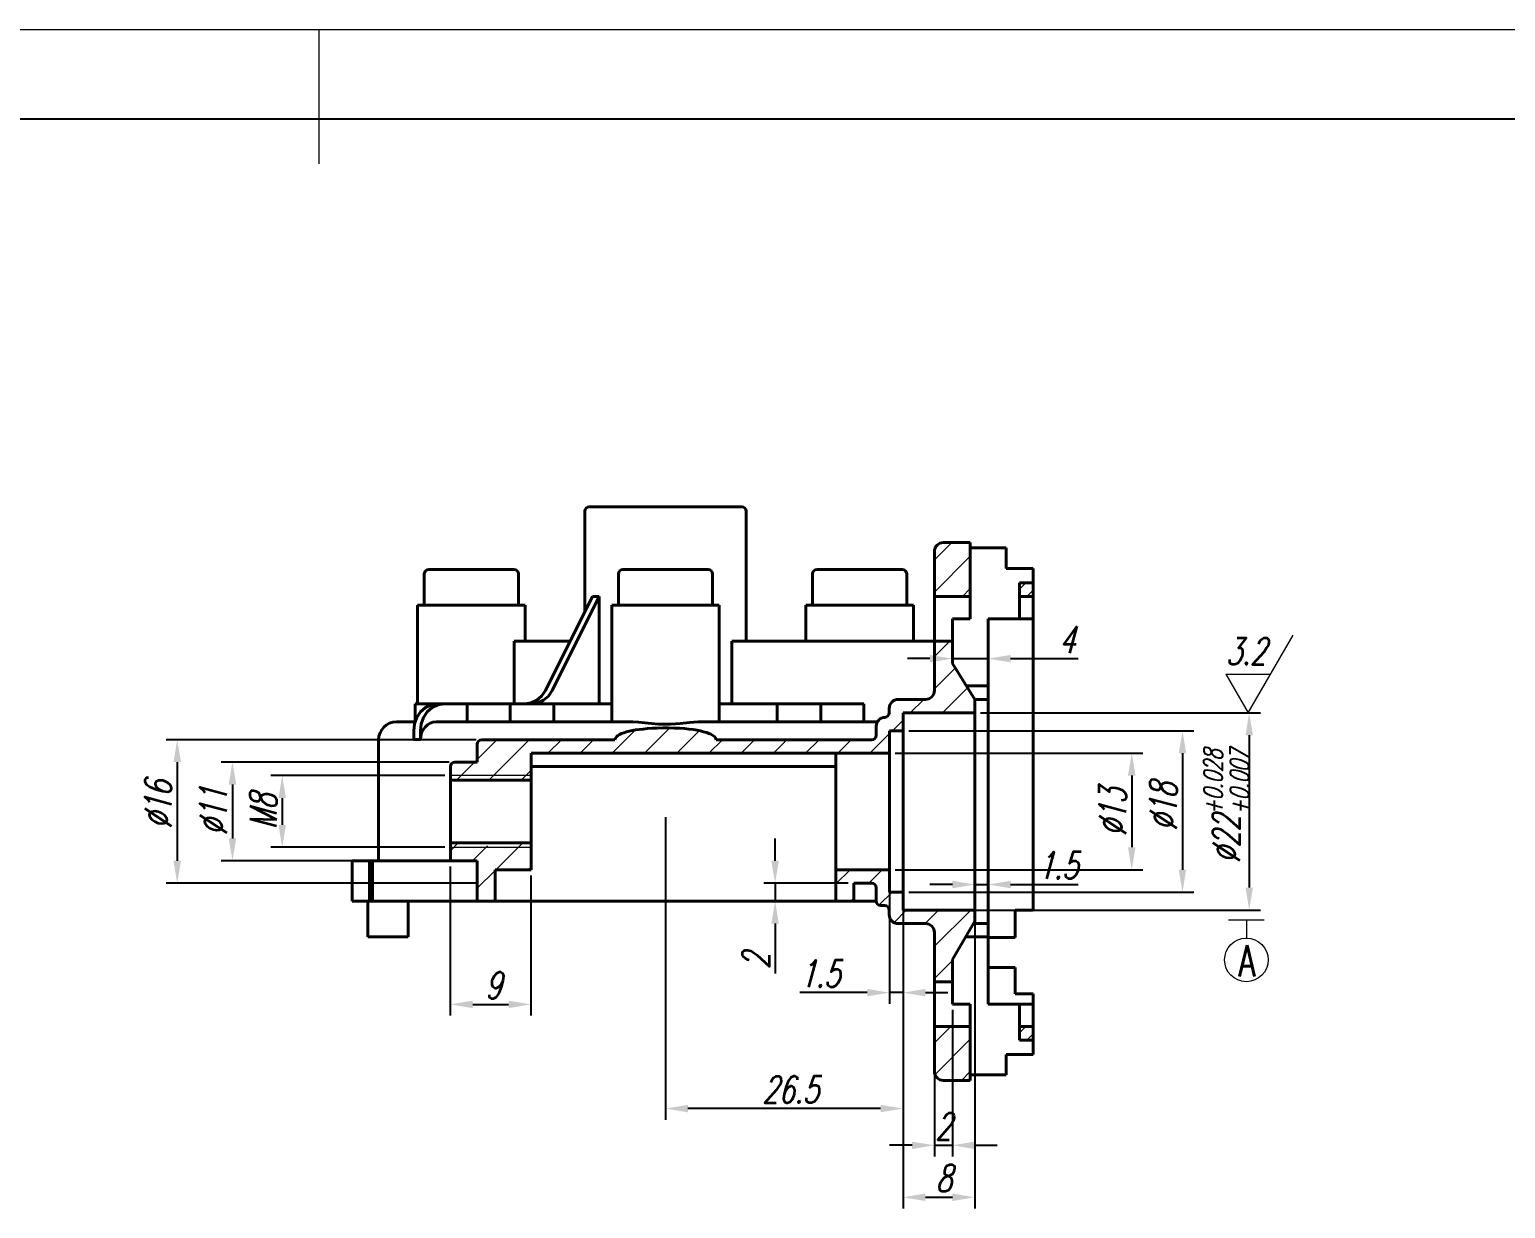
# Model space of a CAD drawing. Header units: millimetres. Extents: x 0 to 1767, y 0 to 420.
# Drawn here: x 264.7 to 429.4, y 288.5 to 420 of the extents above; entities that cross this region are included whole.
import ezdxf

# ---------------------------------------------------------------- set-up
doc = ezdxf.new("R2010")
doc.units = ezdxf.units.MM
doc.header["$PDMODE"] = 2
doc.linetypes.add('SOLID', pattern=[0])
for name, color, linetype, lineweight in [('尺寸线', 1, 'Continuous', 13), ('粗实线', 7, 'Continuous', 40), ('细实线', 8, 'Continuous', 13)]:
    doc.layers.add(name, color=color, linetype=linetype, lineweight=lineweight)
doc.layers.add('边框线', color=5, linetype='Continuous')
doc.styles.add('txt50', font='txt.shx', dxfattribs={"width": 0.7, "height": 3.5})
doc.styles.add('单线体标注', font='txt.shx', dxfattribs={"width": 0.7, "oblique": 15, "height": 3, "bigfont": 'gbcbig.shx'})
doc.dimstyles.new('ISO-25', dxfattribs={"dimtxt": 3, "dimasz": 2.5, "dimexe": 1.25, "dimexo": 0.625, "dimtad": 1, "dimdsep": 46, "dimtxsty": '单线体标注', "dimcen": 1, "dimadec": 0, "dimazin": 0, "dimtm": 0.074, "dimtfac": 1, "dimtmove": 0, "dimatfit": 3, "dimfxl": 1, "dimtolj": 1, "dimarcsym": 0})

# ---------------------------------------------------------------- blocks, each defined once
blk = doc.blocks.new('*D49')
at = {"layer": 'Defpoints', "color": 0, "transparency": 16777216}
for p in [(356.67, 324.77), (347.9, 322.77), (356.67, 322.77)]:
    blk.add_point(p, dxfattribs=at)
at = {"layer": '尺寸线', "color": 0, "lineweight": -2, "transparency": 16777216}
for p, q in [((347.9, 327.27), (347.9, 329.77)), ((356.05, 324.77), (346.65, 324.77)), ((347.9, 324.77), (347.9, 322.77)), ((356.05, 322.77), (346.65, 322.77)), ((347.9, 320.27), (347.9, 314.71))]:
    blk.add_line(p, q, dxfattribs=at)
at = {"layer": '尺寸线', "color": 0, "transparency": 16777216}
for points in [[(347.48, 327.27), (348.32, 327.27), (347.9, 324.77)], [(347.48, 320.27), (348.32, 320.27), (347.9, 322.77)]]:
    blk.add_solid(points, dxfattribs=at)
at = {"layer": '尺寸线', "color": 0, "transparency": 16777216, "insert": (345.78, 316.11), "char_height": 3, "attachment_point": 5, "rotation": 90, "style": '单线体标注'}
blk.add_mtext('\\A1;2', dxfattribs=at)
blk = doc.blocks.new('*D55')
at = {"layer": 'Defpoints', "color": 0, "transparency": 16777216}
for p in [(311.67, 327.27), (320.67, 326.27), (320.67, 311.25)]:
    blk.add_point(p, dxfattribs=at)
at = {"layer": '尺寸线', "color": 0, "lineweight": -2, "transparency": 16777216}
for p, q in [((311.67, 326.64), (311.67, 310)), ((320.67, 325.64), (320.67, 310)), ((314.17, 311.25), (318.17, 311.25))]:
    blk.add_line(p, q, dxfattribs=at)
at = {"layer": '尺寸线', "color": 0, "transparency": 16777216}
for points in [[(314.17, 311.66), (314.17, 310.83), (311.67, 311.25)], [(318.17, 311.66), (318.17, 310.83), (320.67, 311.25)]]:
    blk.add_solid(points, dxfattribs=at)
at = {"layer": '尺寸线', "color": 0, "transparency": 16777216, "insert": (316.45, 313.37), "char_height": 3, "attachment_point": 5, "style": '单线体标注'}
blk.add_mtext('\\A1;9', dxfattribs=at)
blk = doc.blocks.new('*D58')
at = {"layer": 'Defpoints', "color": 0, "transparency": 16777216}
for p in [(370.17, 343.77), (369.72, 321.77), (400.78, 321.77)]:
    blk.add_point(p, dxfattribs=at)
at = {"layer": '尺寸线', "color": 0, "lineweight": -2, "transparency": 16777216}
for p, q in [((370.8, 343.77), (402.03, 343.77)), ((400.78, 341.27), (400.78, 324.27)), ((370.34, 321.77), (402.03, 321.77))]:
    blk.add_line(p, q, dxfattribs=at)
at = {"layer": '尺寸线', "color": 0, "transparency": 16777216}
for points in [[(400.37, 341.27), (401.2, 341.27), (400.78, 343.77)], [(400.37, 324.27), (401.2, 324.27), (400.78, 321.77)]]:
    blk.add_solid(points, dxfattribs=at)
at = {"layer": '尺寸线', "color": 0, "transparency": 16777216, "insert": (398.23, 333.33), "char_height": 3, "attachment_point": 5, "rotation": 90, "style": '单线体标注'}
blk.add_mtext('\\A1;\\A1;%%c22{\\H0.7x;\\S+0.028^ +0.007;}', dxfattribs=at)
blk = doc.blocks.new('*D59')
at = {"layer": 'Defpoints', "color": 0, "transparency": 16777216}
for p in [(362.17, 341.77), (362.17, 323.77), (393.34, 323.77)]:
    blk.add_point(p, dxfattribs=at)
at = {"layer": '尺寸线', "color": 0, "lineweight": -2, "transparency": 16777216}
for p, q in [((362.8, 341.77), (394.59, 341.77)), ((393.34, 339.27), (393.34, 326.27)), ((362.8, 323.77), (394.59, 323.77))]:
    blk.add_line(p, q, dxfattribs=at)
at = {"layer": '尺寸线', "color": 0, "transparency": 16777216}
for points in [[(392.92, 339.27), (393.75, 339.27), (393.34, 341.77)], [(392.92, 326.27), (393.75, 326.27), (393.34, 323.77)]]:
    blk.add_solid(points, dxfattribs=at)
at = {"layer": '尺寸线', "color": 0, "transparency": 16777216, "insert": (391.21, 333.3), "char_height": 3, "attachment_point": 5, "rotation": 90, "style": '单线体标注'}
blk.add_mtext('\\A1;%%c18', dxfattribs=at)
blk = doc.blocks.new('*D60')
at = {"layer": 'Defpoints', "color": 0, "transparency": 16777216}
for p in [(360.67, 339.27), (360.67, 326.27), (387.68, 326.27)]:
    blk.add_point(p, dxfattribs=at)
at = {"layer": '尺寸线', "color": 0, "lineweight": -2, "transparency": 16777216}
for p, q in [((361.3, 339.27), (388.93, 339.27)), ((387.68, 336.77), (387.68, 328.77)), ((361.3, 326.27), (388.93, 326.27))]:
    blk.add_line(p, q, dxfattribs=at)
at = {"layer": '尺寸线', "color": 0, "transparency": 16777216}
for points in [[(387.26, 336.77), (388.1, 336.77), (387.68, 339.27)], [(387.26, 328.77), (388.1, 328.77), (387.68, 326.27)]]:
    blk.add_solid(points, dxfattribs=at)
at = {"layer": '尺寸线', "color": 0, "transparency": 16777216, "insert": (385.56, 332.68), "char_height": 3, "attachment_point": 5, "rotation": 90, "style": '单线体标注'}
blk.add_mtext('\\A1;%%c13', dxfattribs=at)
blk = doc.blocks.new('*D65')
at = {"layer": 'Defpoints', "color": 0, "transparency": 16777216}
for p in [(311.67, 336.77), (292.92, 328.77), (311.67, 328.77)]:
    blk.add_point(p, dxfattribs=at)
at = {"layer": '尺寸线', "color": 0, "lineweight": -2, "transparency": 16777216}
for p, q in [((311.05, 336.77), (291.67, 336.77)), ((292.92, 334.27), (292.92, 331.27)), ((311.05, 328.77), (291.67, 328.77))]:
    blk.add_line(p, q, dxfattribs=at)
at = {"layer": '尺寸线', "color": 0, "transparency": 16777216}
for points in [[(292.51, 334.27), (293.34, 334.27), (292.92, 336.77)], [(292.51, 331.27), (293.34, 331.27), (292.92, 328.77)]]:
    blk.add_solid(points, dxfattribs=at)
at = {"layer": '尺寸线', "color": 0, "transparency": 16777216, "insert": (290.8, 332.77), "char_height": 3, "attachment_point": 5, "rotation": 90, "style": '单线体标注'}
blk.add_mtext('\\A1;M8', dxfattribs=at)
blk = doc.blocks.new('*D66')
at = {"layer": 'Defpoints', "color": 0, "transparency": 16777216}
for p in [(312.17, 338.27), (287.37, 327.27), (312.17, 327.27)]:
    blk.add_point(p, dxfattribs=at)
at = {"layer": '尺寸线', "color": 0, "lineweight": -2, "transparency": 16777216}
for p, q in [((311.55, 338.27), (286.12, 338.27)), ((287.37, 335.77), (287.37, 329.77)), ((311.55, 327.27), (286.12, 327.27))]:
    blk.add_line(p, q, dxfattribs=at)
at = {"layer": '尺寸线', "color": 0, "transparency": 16777216}
for points in [[(286.95, 335.77), (287.79, 335.77), (287.37, 338.27)], [(286.95, 329.77), (287.79, 329.77), (287.37, 327.27)]]:
    blk.add_solid(points, dxfattribs=at)
at = {"layer": '尺寸线', "color": 0, "transparency": 16777216, "insert": (285.24, 332.77), "char_height": 3, "attachment_point": 5, "rotation": 90, "style": '单线体标注'}
blk.add_mtext('\\A1;%%c11', dxfattribs=at)
blk = doc.blocks.new('*D67')
at = {"layer": 'Defpoints', "color": 0, "transparency": 16777216}
for p in [(315.17, 340.77), (281.21, 324.77), (315.17, 324.77)]:
    blk.add_point(p, dxfattribs=at)
at = {"layer": '尺寸线', "color": 0, "lineweight": -2, "transparency": 16777216}
for p, q in [((314.55, 340.77), (279.96, 340.77)), ((281.21, 338.27), (281.21, 327.27)), ((314.55, 324.77), (279.96, 324.77))]:
    blk.add_line(p, q, dxfattribs=at)
at = {"layer": '尺寸线', "color": 0, "transparency": 16777216}
for points in [[(280.79, 338.27), (281.63, 338.27), (281.21, 340.77)], [(280.79, 327.27), (281.63, 327.27), (281.21, 324.77)]]:
    blk.add_solid(points, dxfattribs=at)
at = {"layer": '尺寸线', "color": 0, "transparency": 16777216, "insert": (279.09, 333.51), "char_height": 3, "attachment_point": 5, "rotation": 90, "style": '单线体标注'}
blk.add_mtext('\\A1;%%c16', dxfattribs=at)
blk = doc.blocks.new('*D70')
at = {"layer": 'Defpoints', "color": 0, "transparency": 16777216}
for p in [(365.67, 311.52), (367.67, 311.27), (367.67, 295.53)]:
    blk.add_point(p, dxfattribs=at)
at = {"layer": '尺寸线', "color": 0, "lineweight": -2, "transparency": 16777216}
for p, q in [((365.67, 310.89), (365.67, 294.28)), ((367.67, 310.64), (367.67, 294.28)), ((363.17, 295.53), (360.67, 295.53)), ((365.67, 295.53), (367.67, 295.53)), ((370.17, 295.53), (372.67, 295.53))]:
    blk.add_line(p, q, dxfattribs=at)
at = {"layer": '尺寸线', "color": 0, "transparency": 16777216}
for points in [[(363.17, 295.94), (363.17, 295.11), (365.67, 295.53)], [(370.17, 295.94), (370.17, 295.11), (367.67, 295.53)]]:
    blk.add_solid(points, dxfattribs=at)
at = {"layer": '尺寸线', "color": 0, "transparency": 16777216, "insert": (366.67, 297.65), "char_height": 3, "attachment_point": 5, "style": '单线体标注'}
blk.add_mtext('\\A1;2', dxfattribs=at)
blk = doc.blocks.new('*D71')
at = {"layer": 'Defpoints', "color": 0, "transparency": 16777216}
for p in [(362.17, 321.77), (370.17, 321.94), (370.17, 289.73)]:
    blk.add_point(p, dxfattribs=at)
at = {"layer": '尺寸线', "color": 0, "lineweight": -2, "transparency": 16777216}
for p, q in [((362.17, 321.14), (362.17, 288.48)), ((370.17, 321.31), (370.17, 288.48)), ((364.67, 289.73), (367.67, 289.73))]:
    blk.add_line(p, q, dxfattribs=at)
at = {"layer": '尺寸线', "color": 0, "transparency": 16777216}
for points in [[(364.67, 290.15), (364.67, 289.31), (362.17, 289.73)], [(367.67, 290.15), (367.67, 289.31), (370.17, 289.73)]]:
    blk.add_solid(points, dxfattribs=at)
at = {"layer": '尺寸线', "color": 0, "transparency": 16777216, "insert": (366.72, 291.86), "char_height": 3, "attachment_point": 5, "style": '单线体标注'}
blk.add_mtext('\\A1;8', dxfattribs=at)
blk = doc.blocks.new('*D72')
at = {"layer": 'Defpoints', "color": 0, "transparency": 16777216}
for p in [(371.67, 324.62), (370.17, 323.77), (371.67, 323.77)]:
    blk.add_point(p, dxfattribs=at)
at = {"layer": '尺寸线', "color": 0, "lineweight": -2, "transparency": 16777216}
for p, q in [((367.67, 324.62), (365.17, 324.62)), ((370.17, 324.39), (370.17, 325.87)), ((370.17, 324.62), (371.67, 324.62)), ((371.67, 324.39), (371.67, 325.87)), ((374.17, 324.62), (381.69, 324.62))]:
    blk.add_line(p, q, dxfattribs=at)
at = {"layer": '尺寸线', "color": 0, "transparency": 16777216}
for points in [[(367.67, 325.04), (367.67, 324.2), (370.17, 324.62)], [(374.17, 325.04), (374.17, 324.2), (371.67, 324.62)]]:
    blk.add_solid(points, dxfattribs=at)
at = {"layer": '尺寸线', "color": 0, "transparency": 16777216, "insert": (379.45, 326.75), "char_height": 3, "attachment_point": 5, "style": '单线体标注'}
blk.add_mtext('\\A1;1.5', dxfattribs=at)
blk = doc.blocks.new('*D73')
at = {"layer": 'Defpoints', "color": 0, "transparency": 16777216}
for p in [(360.67, 326.27), (362.17, 326.27), (362.17, 312.56)]:
    blk.add_point(p, dxfattribs=at)
at = {"layer": '尺寸线', "color": 0, "lineweight": -2, "transparency": 16777216}
for p, q in [((360.67, 325.64), (360.67, 311.31)), ((362.17, 325.64), (362.17, 311.31)), ((358.17, 312.56), (350.66, 312.56)), ((362.17, 312.56), (360.67, 312.56)), ((364.67, 312.56), (367.17, 312.56))]:
    blk.add_line(p, q, dxfattribs=at)
at = {"layer": '尺寸线', "color": 0, "transparency": 16777216}
for points in [[(358.17, 312.97), (358.17, 312.14), (360.67, 312.56)], [(364.67, 312.97), (364.67, 312.14), (362.17, 312.56)]]:
    blk.add_solid(points, dxfattribs=at)
at = {"layer": '尺寸线', "color": 0, "transparency": 16777216, "insert": (352.9, 314.68), "char_height": 3, "attachment_point": 5, "style": '单线体标注'}
blk.add_mtext('\\A1;1.5', dxfattribs=at)
blk = doc.blocks.new('*D74')
at = {"layer": 'Defpoints', "color": 0, "transparency": 16777216}
for p in [(335.67, 332.77), (362.17, 332.77), (335.67, 299.63)]:
    blk.add_point(p, dxfattribs=at)
at = {"layer": '尺寸线', "color": 0, "lineweight": -2, "transparency": 16777216}
for p, q in [((335.67, 332.14), (335.67, 298.38)), ((362.17, 332.14), (362.17, 298.38)), ((359.67, 299.63), (338.17, 299.63))]:
    blk.add_line(p, q, dxfattribs=at)
at = {"layer": '尺寸线', "color": 0, "transparency": 16777216}
for points in [[(338.17, 300.04), (338.17, 299.21), (335.67, 299.63)], [(359.67, 300.04), (359.67, 299.21), (362.17, 299.63)]]:
    blk.add_solid(points, dxfattribs=at)
at = {"layer": '尺寸线', "color": 0, "transparency": 16777216, "insert": (349.62, 301.75), "char_height": 3, "attachment_point": 5, "style": '单线体标注'}
blk.add_mtext('\\A1;26.5', dxfattribs=at)
blk = doc.blocks.new('*D75')
at = {"layer": 'Defpoints', "color": 0, "transparency": 16777216}
for p in [(367.67, 349.27), (371.67, 349.82), (371.67, 349.27)]:
    blk.add_point(p, dxfattribs=at)
at = {"layer": '尺寸线', "color": 0, "lineweight": -2, "transparency": 16777216}
for p, q in [((367.67, 349.89), (367.67, 351.07)), ((371.67, 349.89), (371.67, 351.07)), ((365.17, 349.82), (362.67, 349.82)), ((367.67, 349.82), (371.67, 349.82)), ((374.17, 349.82), (381.7, 349.82))]:
    blk.add_line(p, q, dxfattribs=at)
at = {"layer": '尺寸线', "color": 0, "transparency": 16777216}
for points in [[(365.17, 350.23), (365.17, 349.4), (367.67, 349.82)], [(374.17, 350.23), (374.17, 349.4), (371.67, 349.82)]]:
    blk.add_solid(points, dxfattribs=at)
at = {"layer": '尺寸线', "color": 0, "transparency": 16777216, "insert": (380.48, 351.94), "char_height": 3, "attachment_point": 5, "style": '单线体标注'}
blk.add_mtext('\\A1;4', dxfattribs=at)
blk = doc.blocks.new('基准')
at = {"layer": '尺寸线'}
for p, q in [((-2, 0), (2, 0)), ((0, 0), (0, -2.03))]:
    blk.add_line(p, q, dxfattribs=at)
blk.add_circle((0, -4.46), 2.43, dxfattribs=at)
at = {"layer": '尺寸线', "insert": (-0.87, -2.81), "char_height": 3.5, "width": 3.571, "attachment_point": 1, "style": 'txt50'}
blk.add_mtext('A', dxfattribs=at)
blk = doc.blocks.new('粗糙度')
at = {"layer": '尺寸线'}
for p, q in [((0, 0), (5, 8.66)), ((-2.5, 4.33), (0, 0)), ((-2.5, 4.33), (2.5, 4.33))]:
    blk.add_line(p, q, dxfattribs=at)

msp = doc.modelspace()

# ---------------------------------------------------------------- linework, layer by layer
at = {"layer": '粗实线'}
for p, q in [((326.675, 355.057), (326.675, 366.268)), ((327.175, 366.768), (344.175, 366.768)), ((344.675, 351.768), (344.675, 366.268)), ((366.675, 362.768), (369.675, 362.768)), ((369.675, 362.768), (369.675, 354.268)), ((365.675, 361.768), (365.675, 346.268)), ((369.675, 362.162), (373.675, 362.162)), ((373.675, 362.162), (373.675, 359.861)), ((308.774, 355.768), (308.774, 359.268)), ((318.774, 359.768), (309.274, 359.768)), ((319.274, 355.768), (319.274, 359.268)), ((330.425, 355.768), (330.425, 359.268)), ((340.425, 359.768), (330.925, 359.768)), ((340.925, 355.768), (340.925, 359.268)), ((352.076, 355.768), (352.076, 359.268)), ((362.076, 359.768), (352.579, 359.768)), ((362.576, 355.768), (362.576, 359.268)), ((373.675, 359.861), (376.675, 359.861)), ((376.675, 321.768), (376.675, 359.861)), ((376.675, 358.268), (375.175, 358.268)), ((375.175, 358.268), (375.175, 354.268)), ((308.024, 344.768), (308.024, 355.768)), ((308.024, 355.768), (320.024, 355.768)), ((320.024, 351.768), (320.024, 355.768)), ((322.272, 346.268), (327.533, 356.768)), ((323.022, 346.268), (328.283, 356.768)), ((327.533, 356.768), (328.283, 356.768)), ((328.283, 344.768), (328.283, 356.768)), ((329.675, 344.768), (329.675, 355.768)), ((329.675, 355.768), (341.674, 355.768)), ((341.675, 344.768), (341.675, 355.768)), ((351.326, 355.768), (363.325, 355.768)), ((351.326, 351.768), (351.326, 355.768)), ((363.326, 351.768), (363.326, 355.768)), ((365.675, 356.768), (369.675, 356.768)), ((375.175, 356.768), (376.675, 356.768)), ((367.675, 354.268), (367.675, 349.268)), ((367.675, 354.268), (369.675, 354.268)), ((371.675, 311.268), (371.675, 354.268)), ((371.675, 354.268), (376.675, 354.268)), ((318.805, 344.768), (318.805, 351.768)), ((325.026, 351.768), (318.805, 351.768)), ((343.067, 351.768), (367.675, 351.768)), ((343.067, 344.768), (343.067, 351.768)), ((370.175, 345.268), (367.675, 349.268)), ((369.237, 346.768), (371.675, 346.768)), ((307.77, 344.768), (310.184, 344.768)), ((307.77, 342.786), (307.77, 344.768)), ((310.194, 344.768), (329.682, 344.768)), ((310.944, 344.768), (310.27, 344.665)), ((313.543, 342.768), (313.543, 344.768)), ((318.336, 342.768), (318.336, 344.768)), ((320.695, 344.87), (320.02, 344.768)), ((321.32, 345.17), (320.695, 344.87)), ((323.213, 342.768), (323.213, 344.768)), ((329.682, 342.768), (329.682, 344.768)), ((341.667, 344.768), (357.807, 344.768)), ((341.667, 342.768), (341.667, 344.768)), ((348.137, 342.768), (348.137, 344.768)), ((353.014, 342.768), (353.014, 344.768)), ((357.807, 342.768), (357.807, 344.768)), ((360.625, 344.268), (360.625, 343.768)), ((361.625, 345.268), (364.675, 345.268)), ((370.175, 320.268), (370.175, 345.268)), ((371.675, 345.268), (370.175, 345.268)), ((307.77, 342.768), (305.675, 342.768)), ((332.048, 342.768), (310.077, 342.768)), ((359.32, 342.768), (339.301, 342.768)), ((362.175, 321.768), (362.175, 343.768)), ((370.175, 343.768), (362.175, 343.768)), ((307.595, 341.768), (307.595, 340.768)), ((308.345, 341.768), (308.345, 340.768)), ((359.175, 342.268), (359.175, 341.268)), ((360.675, 323.768), (360.675, 341.768)), ((360.675, 341.768), (362.175, 341.768)), ((303.675, 340.768), (303.675, 327.268)), ((307.595, 340.782), (308.345, 340.782)), ((314.675, 340.268), (314.675, 338.268)), ((330.04, 340.768), (315.175, 340.768)), ((320.675, 326.268), (320.675, 339.268)), ((320.675, 339.268), (360.675, 339.268)), ((358.675, 340.768), (341.31, 340.768)), ((354.675, 322.768), (354.675, 339.268)), ((311.675, 327.268), (311.675, 337.768)), ((314.675, 338.268), (312.175, 338.268)), ((354.675, 337.768), (320.675, 337.768)), ((317.471, 336.268), (311.675, 336.268)), ((320.675, 336.268), (316.675, 336.268)), ((311.675, 329.268), (316.675, 329.268)), ((316.675, 329.268), (320.675, 329.268)), ((300.71, 327.268), (314.675, 327.268)), ((300.71, 322.768), (300.71, 327.268)), ((302.675, 322.768), (302.675, 327.268)), ((302.988, 322.768), (302.988, 327.268)), ((314.675, 327.268), (314.675, 322.768)), ((316.675, 322.768), (316.675, 326.268)), ((320.675, 326.268), (316.675, 326.268)), ((360.675, 326.268), (354.675, 326.268)), ((356.675, 324.768), (358.675, 324.768)), ((356.675, 322.768), (356.675, 324.768)), ((300.711, 322.768), (359.175, 322.768)), ((302.46, 322.768), (302.46, 318.768)), ((306.96, 322.768), (306.96, 318.768)), ((359.175, 324.268), (359.175, 322.768)), ((360.675, 323.768), (362.175, 323.768)), ((359.675, 322.268), (360.125, 322.268)), ((360.625, 321.768), (360.625, 321.268)), ((370.175, 321.768), (362.175, 321.768)), ((374.675, 321.768), (376.675, 321.768)), ((374.675, 318.721), (374.675, 321.768)), ((361.625, 320.268), (364.675, 320.268)), ((367.675, 316.268), (370.175, 320.546)), ((371.675, 320.268), (370.175, 320.268)), ((306.96, 318.768), (302.46, 318.768)), ((365.675, 303.768), (365.675, 319.268)), ((369.237, 318.768), (371.675, 318.768)), ((371.675, 318.721), (374.675, 318.721)), ((367.675, 311.268), (367.675, 316.268)), ((371.675, 315.382), (374.675, 315.382)), ((374.675, 312.439), (374.675, 315.382)), ((367.675, 313.768), (365.675, 313.768)), ((367.675, 311.268), (369.675, 311.268)), ((369.675, 302.768), (369.675, 311.268)), ((371.675, 311.268), (376.675, 311.268)), ((374.675, 312.439), (376.675, 312.439)), ((375.175, 307.268), (375.175, 311.268)), ((376.675, 305.674), (376.675, 312.439)), ((369.675, 308.768), (365.675, 308.768)), ((376.675, 308.768), (375.175, 308.768)), ((376.675, 307.268), (375.175, 307.268)), ((373.675, 305.674), (376.675, 305.674)), ((373.675, 303.374), (373.675, 305.674)), ((373.675, 303.374), (369.675, 303.374)), ((366.675, 302.768), (369.675, 302.768))]:
    msp.add_line(p, q, dxfattribs=at)
for points in [[(323.022, 346.268), (322.607, 345.644), (322.07, 345.17), (321.445, 344.87), (320.77, 344.768)], [(322.272, 346.268), (321.857, 345.644), (321.32, 345.17)], [(310.194, 344.768), (309.52, 344.665), (308.894, 344.366), (308.356, 343.889), (307.943, 343.268), (307.684, 342.545), (307.595, 341.768)], [(310.27, 344.665), (309.644, 344.366), (309.106, 343.889), (308.693, 343.268), (308.434, 342.545), (308.345, 341.768)], [(308.345, 340.768), (308.378, 341.157), (308.476, 341.532), (308.636, 341.878), (308.852, 342.182), (309.115, 342.431), (309.415, 342.616), (309.74, 342.729), (310.077, 342.768)], [(332.048, 342.768), (332.674, 342.738), (333.375, 342.666), (334.125, 342.585), (334.903, 342.522), (335.675, 342.5)], [(335.675, 342.5), (336.232, 342.512), (336.784, 342.545), (337.324, 342.595), (338.357, 342.708)], [(338.357, 342.708), (338.842, 342.75), (339.301, 342.768)], [(341.31, 340.768), (341.253, 340.967), (341.122, 341.127), (340.946, 341.262), (340.742, 341.377), (340.505, 341.482), (340.234, 341.579), (339.926, 341.669), (339.579, 341.752), (339.192, 341.828), (338.763, 341.896), (338.291, 341.956), (337.776, 342.007), (337.223, 342.046), (336.634, 342.074), (336.014, 342.088), (335.368, 342.089), (334.747, 342.075), (334.178, 342.049), (333.658, 342.014), (333.18, 341.969), (332.739, 341.917), (332.335, 341.858), (331.965, 341.792), (331.626, 341.719), (331.317, 341.639), (331.037, 341.552), (330.785, 341.457), (330.56, 341.352), (330.36, 341.232), (330.193, 341.093), (330.081, 340.936), (330.04, 340.768)]]:
    msp.add_lwpolyline(points, dxfattribs=at)
for centre, radius, start, end in [((327.175, 366.268), 0.5, 90, 180), ((344.175, 366.268), 0.5, 0, 90), ((366.675, 361.768), 1, 90, 180), ((309.274, 359.268), 0.5, 90, 180), ((318.774, 359.268), 0.5, 0, 90), ((330.925, 359.268), 0.5, 90, 180), ((340.425, 359.268), 0.5, 0, 90), ((352.576, 359.268), 0.5, 90, 180), ((362.076, 359.268), 0.5, 0, 90), ((364.675, 346.268), 1, 270, 0), ((361.625, 344.268), 1, 90, 180), ((305.675, 340.768), 2, 90, 180), ((360.175, 342.268), 1, 91.91021, 180), ((360.125, 343.768), 0.5, 271.91021, 0), ((358.675, 341.268), 0.5, 270, 0), ((315.175, 340.268), 0.5, 90, 180), ((312.175, 337.768), 0.5, 90, 180), ((358.675, 324.268), 0.5, 0, 90), ((359.675, 322.768), 0.5, 180, 270), ((360.125, 321.768), 0.5, 0, 90), ((361.625, 321.268), 1, 180, 270), ((364.675, 319.268), 1, 0, 90), ((366.675, 303.768), 1, 180, 270)]:
    msp.add_arc(centre, radius, start, end, dxfattribs=at)
at = {"layer": '细实线', "linetype": 'SOLID'}
for p, q in [((0, 420), (594, 420)), ((297, 420), (297, 405))]:
    msp.add_line(p, q, dxfattribs=at)
at = {"layer": '细实线'}
for p, q in [((367.613, 362.768), (365.675, 360.83)), ((369.675, 361.238), (365.675, 357.238)), ((369.675, 357.646), (368.797, 356.768)), ((375.869, 358.268), (375.175, 357.574)), ((376.675, 357.461), (375.981, 356.768)), ((367.389, 351.768), (365.675, 350.053)), ((367.985, 348.771), (365.675, 346.461)), ((369.573, 346.768), (366.573, 343.768)), ((364.481, 345.268), (362.981, 343.768)), ((371.675, 345.277), (371.665, 345.268)), ((362.175, 342.961), (360.981, 341.768)), ((370.175, 343.777), (370.165, 343.768)), ((332.335, 341.858), (329.744, 339.268)), ((336.154, 342.085), (333.337, 339.268)), ((339.44, 341.779), (336.929, 339.268)), ((360.675, 341.461), (358.481, 339.268)), ((316.876, 340.768), (314.675, 338.567)), ((320.468, 340.768), (315.968, 336.268)), ((324.06, 340.768), (322.56, 339.268)), ((327.652, 340.768), (326.152, 339.268)), ((342.021, 340.768), (340.521, 339.268)), ((345.613, 340.768), (344.113, 339.268)), ((349.205, 340.768), (347.705, 339.268)), ((352.797, 340.768), (351.297, 339.268)), ((356.389, 340.768), (354.889, 339.268)), ((314.376, 338.268), (312.376, 336.268)), ((320.675, 336.768), (311.675, 336.768)), ((320.675, 337.382), (319.56, 336.268)), ((312.56, 329.268), (311.675, 328.382)), ((319.744, 329.268), (316.744, 326.268)), ((320.675, 328.768), (311.675, 328.768)), ((315.838, 328.953), (314.152, 327.268)), ((316.675, 326.198), (314.675, 324.198)), ((320.675, 326.606), (320.337, 326.268)), ((356.258, 326.268), (354.675, 324.685)), ((359.85, 326.268), (358.35, 324.768)), ((356.675, 323.093), (356.35, 322.768)), ((360.942, 323.768), (359.481, 322.307)), ((362.534, 321.768), (361.162, 320.395)), ((366.126, 321.768), (364.626, 320.268)), ((369.718, 321.768), (365.675, 317.725)), ((367.675, 316.132), (365.675, 314.132)), ((367.494, 308.768), (365.675, 306.948)), ((375.869, 308.768), (375.175, 308.074)), ((376.675, 307.961), (375.981, 307.268)), ((369.675, 307.356), (365.742, 303.423)), ((369.675, 303.764), (368.679, 302.768))]:
    msp.add_line(p, q, dxfattribs=at)
at = {"layer": '边框线', "linetype": 'SOLID'}
msp.add_line((584, 410), (25, 410), dxfattribs=at)

# ---------------------------------------------------------------- block references
at = {"layer": '尺寸线'}
for name, p in [('粗糙度', (400.682, 343.768)), ('基准', (400.463, 320.671))]:
    msp.add_blockref(name, p, dxfattribs=at)

# ---------------------------------------------------------------- texts
at = {"layer": '尺寸线', "insert": (398.182, 352.15), "char_height": 3, "width": 5, "attachment_point": 1, "style": '单线体标注'}
msp.add_mtext('3.2', dxfattribs=at)

# ---------------------------------------------------------------- dimensions: what is measured, and where the dimension line sits
at = {"layer": '尺寸线'}
for base, p1, p2, picture, middle in [((371.675, 349.818), (367.675, 349.268), (371.675, 349.268), '*D75', (380.483, 349.818)), ((335.675, 299.628), (362.175, 332.768), (335.675, 332.768), '*D74', (349.619, 299.628)), ((371.675, 324.62), (370.175, 323.768), (371.675, 323.768), '*D72', (379.452, 324.62)), ((320.675, 311.246), (311.675, 327.268), (320.675, 326.268), '*D55', (316.446, 311.246)), ((362.175, 312.557), (360.675, 326.268), (362.175, 326.268), '*D73', (352.898, 312.557)), ((370.175, 289.731), (362.175, 321.768), (370.175, 321.936), '*D71', (366.725, 289.731)), ((367.675, 295.527), (365.675, 311.518), (367.675, 311.268), '*D70', (366.675, 295.527))]:
    dim = msp.add_linear_dim(base=base, p1=p1, p2=p2, dimstyle='ISO-25', override={"dimtp": 0.3, "dimtm": 0.374}, dxfattribs=at)
    dim.commit()
    dim.dimension.update_dxf_attribs({"geometry": picture, "text_midpoint": middle, "dimtype": 160})
for base, p1, p2, text, picture, middle in [((400.784, 321.768), (370.175, 343.768), (369.718, 321.768), '\\A1;%%c<>{\\H0.7x;\\S+0.028^ +0.007;}', '*D58', (400.784, 333.33)), ((393.336, 323.768), (362.175, 341.768), (362.175, 323.768), '%%c<>', '*D59', (393.336, 333.305)), ((281.211, 324.768), (315.175, 340.768), (315.175, 324.768), '%%c<>', '*D67', (281.211, 333.51)), ((387.681, 326.268), (360.675, 339.268), (360.675, 326.268), '%%c<>', '*D60', (387.681, 332.677)), ((287.369, 327.268), (312.175, 338.268), (312.175, 327.268), '%%c<>', '*D66', (287.369, 332.768)), ((292.924, 328.768), (311.675, 336.768), (311.675, 328.768), 'M8', '*D65', (292.924, 332.768))]:
    dim = msp.add_linear_dim(base=base, p1=p1, p2=p2, angle=90, text=text, dimstyle='ISO-25', override={"dimtp": 0.3, "dimtm": 0.374}, dxfattribs=at)
    dim.commit()
    dim.dimension.update_dxf_attribs({"geometry": picture, "text_midpoint": middle, "dimtype": 160})
dim = msp.add_linear_dim(base=(347.901, 322.768), p1=(356.675, 324.768), p2=(356.675, 322.768), angle=90, dimstyle='ISO-25', override={"dimtp": 0.3, "dimtm": 0.374}, dxfattribs=at)
dim.commit()
dim.dimension.update_dxf_attribs({"geometry": '*D49', "text_midpoint": (347.901, 316.108), "dimtype": 160})

doc.saveas('drawing.dxf')
